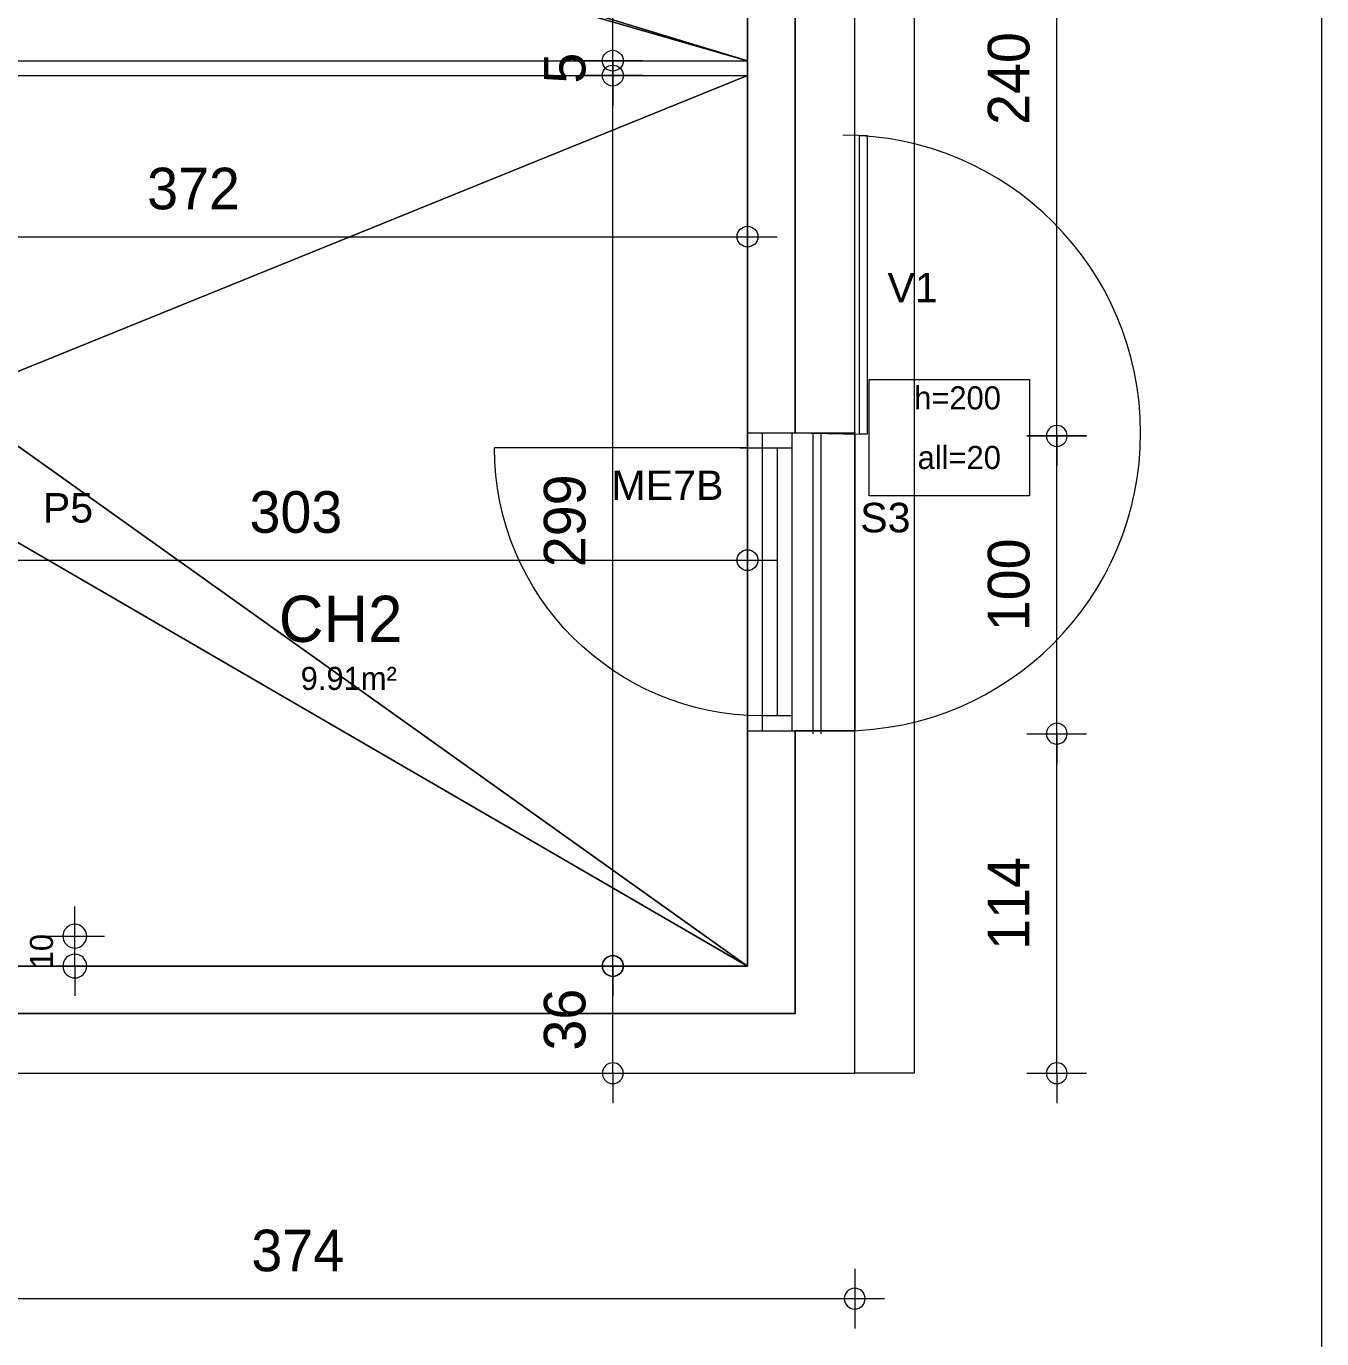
# Model space of a CAD drawing. Header units: metres. Extents: x -30.4 to 29.6, y -50.6 to 0.4.
# Drawn here: x 25.252 to 29.602, y -17.754 to -13.347 of the extents above; entities that cross this region are included whole.
import ezdxf
from ezdxf.enums import TextEntityAlignment as Align
from ezdxf.lldxf.tags import DXFTag

# ---------------------------------------------------------------- set-up
doc = ezdxf.new("R2010")
doc.units = ezdxf.units.M
doc.header["$MEASUREMENT"] = 0
doc.layers.add('Calque commun', color=7, linetype='Continuous')
doc.layers.add('Textes', color=7, linetype='Continuous')
doc.styles.add('Arial4', font='arial.ttf', dxfattribs={"height": 0.098961})
doc.styles.add('Century Gothic', font='GOTHIC.TTF', dxfattribs={"height": 0.139636})
doc.styles.add('Century Gothic15', font='GOTHIC.TTF', dxfattribs={"height": 0.155151})
doc.styles.add('Century Gothic19', font='GOTHIC.TTF', dxfattribs={"height": 0.077575})
doc.styles.add('Century Gothic7', font='GOTHIC.TTF', dxfattribs={"height": 0.077575})
tags = doc.linetypes.add('HIDDEN2', pattern=[0.1875, 0.125, -0.0625]).pattern_tags.tags
tags[6:7] = [DXFTag(74, 4), DXFTag(75, 0), DXFTag(340, '0'), DXFTag(46, 1.0), DXFTag(50, 0.0), DXFTag(44, 0.0), DXFTag(45, 0.0)]
tags[4:5] = [DXFTag(74, 4), DXFTag(75, 0), DXFTag(340, '0'), DXFTag(46, 1.0), DXFTag(50, 0.0), DXFTag(44, 0.0), DXFTag(45, 0.0)]

# ---------------------------------------------------------------- blocks, each defined once
blk = doc.blocks.new('new67')
at = {"layer": 'Calque commun', "color": 5, "linetype": 'Continuous', "lineweight": 9}
blk.add_arc((0, 0), 0.5, 0, 359.99941, dxfattribs=at)
blk = doc.blocks.new('new68')
at = {"layer": 'Calque commun', "color": 5, "linetype": 'Continuous', "lineweight": 9}
blk.add_arc((0, 0), 0.5, 0, 359.99941, dxfattribs=at)
blk = doc.blocks.new('DimLine32376')
at = {"layer": 'Calque commun', "color": 5, "linetype": 'Continuous', "lineweight": 9}
for p, q in [((28.7124, -15.7225), (28.7124, -15.6225)), ((28.6124, -15.7225), (28.8124, -15.7225)), ((28.7124, -16.8625), (28.7124, -15.7225)), ((28.6124, -16.8625), (28.8124, -16.8625)), ((28.7124, -16.8625), (28.7124, -16.9625))]:
    blk.add_line(p, q, dxfattribs=at)
at = {"layer": 'Calque commun', "color": 5, "linetype": 'Continuous', "lineweight": 9, "xscale": 0.07000000029802322, "yscale": 0.07000000029802322, "zscale": 0.07000000029802322, "rotation": 90}
for name, p in [('new68', (28.7124, -15.7225)), ('new67', (28.7124, -16.8625))]:
    blk.add_blockref(name, p, dxfattribs=at)
at = {"layer": 'Calque commun', "color": 5, "linetype": 'Continuous', "lineweight": 9, "style": 'Century Gothic'}
blk.add_text('114', height=0.13964, rotation=90, dxfattribs=at).set_placement((28.6624, -16.2925), align=Align.BOTTOM_CENTER)
blk = doc.blocks.new('new69')
at = {"layer": 'Calque commun', "color": 5, "linetype": 'Continuous', "lineweight": 9}
blk.add_arc((0, 0), 0.5, 0, 359.99941, dxfattribs=at)
blk = doc.blocks.new('new70')
at = {"layer": 'Calque commun', "color": 5, "linetype": 'Continuous', "lineweight": 9}
blk.add_arc((0, 0), 0.5, 0, 359.99941, dxfattribs=at)
blk = doc.blocks.new('DimLine32384')
at = {"layer": 'Calque commun', "color": 5, "linetype": 'Continuous', "lineweight": 9}
for p, q in [((28.7124, -14.7225), (28.7124, -14.6225)), ((28.6124, -14.7225), (28.8124, -14.7225)), ((28.7124, -15.7225), (28.7124, -14.7225)), ((28.6124, -15.7225), (28.8124, -15.7225)), ((28.7124, -15.7225), (28.7124, -15.8225))]:
    blk.add_line(p, q, dxfattribs=at)
at = {"layer": 'Calque commun', "color": 5, "linetype": 'Continuous', "lineweight": 9, "xscale": 0.07000000029802322, "yscale": 0.07000000029802322, "zscale": 0.07000000029802322, "rotation": 90}
for name, p in [('new70', (28.7124, -14.7225)), ('new69', (28.7124, -15.7225))]:
    blk.add_blockref(name, p, dxfattribs=at)
at = {"layer": 'Calque commun', "color": 5, "linetype": 'Continuous', "lineweight": 9, "style": 'Century Gothic'}
blk.add_text('100', height=0.13964, rotation=90, dxfattribs=at).set_placement((28.6624, -15.2225), align=Align.BOTTOM_CENTER)
blk = doc.blocks.new('new153')
at = {"layer": 'Calque commun', "color": 5, "linetype": 'Continuous', "lineweight": 9}
blk.add_arc((0, 0), 0.5, 0, 359.99941, dxfattribs=at)
blk = doc.blocks.new('new154')
at = {"layer": 'Calque commun', "color": 5, "linetype": 'Continuous', "lineweight": 9}
blk.add_arc((0, 0), 0.5, 0, 359.99941, dxfattribs=at)
blk = doc.blocks.new('DimLine35796')
at = {"layer": 'Calque commun', "color": 5, "linetype": 'Continuous', "lineweight": 9}
for p, q in [((28.7124, -12.3225, -13.4673), (28.7124, -12.2225, -13.4673)), ((28.8124, -12.3225, -13.4673), (28.6124, -12.3225, -13.4673)), ((28.7124, -14.7225, -13.4673), (28.7124, -12.3225, -13.4673)), ((28.8124, -14.7225, -13.4673), (28.6124, -14.7225, -13.4673)), ((28.7124, -14.7225, -13.4673), (28.7124, -14.8225, -13.4673))]:
    blk.add_line(p, q, dxfattribs=at)
at = {"layer": 'Calque commun', "color": 5, "linetype": 'Continuous', "lineweight": 9, "xscale": 0.07000000029802322, "yscale": 0.07000000029802322, "zscale": 0.07000000029802322, "rotation": 90}
for name, p in [('new154', (28.7124, -12.3225, -13.4673)), ('new153', (28.7124, -14.7225, -13.4673))]:
    blk.add_blockref(name, p, dxfattribs=at)
at = {"layer": 'Calque commun', "color": 5, "linetype": 'Continuous', "lineweight": 9, "style": 'Century Gothic'}
blk.add_text('240', height=0.13964, rotation=90, dxfattribs=at).set_placement((28.6624, -13.5225, -13.4673), align=Align.BOTTOM_CENTER)
blk = doc.blocks.new('new163')
at = {"layer": 'Calque commun', "color": 5, "linetype": 'Continuous', "lineweight": 9}
blk.add_arc((0, 0), 0.5, 0, 359.99941, dxfattribs=at)
blk = doc.blocks.new('new164')
at = {"layer": 'Calque commun', "color": 5, "linetype": 'Continuous', "lineweight": 9}
blk.add_arc((0, 0), 0.5, 0, 359.99941, dxfattribs=at)
blk = doc.blocks.new('DimLine35874')
at = {"layer": 'Calque commun', "color": 5, "linetype": 'Continuous', "lineweight": 9}
for p, q in [((24.294, -17.5194, -13.4673), (24.294, -17.7194, -13.4673)), ((28.034, -17.5194, -13.4673), (28.034, -17.7194, -13.4673)), ((24.294, -17.6194, -13.4673), (24.194, -17.6194, -13.4673)), ((24.294, -17.6194, -13.4673), (28.034, -17.6194, -13.4673)), ((28.034, -17.6194, -13.4673), (28.134, -17.6194, -13.4673))]:
    blk.add_line(p, q, dxfattribs=at)
at = {"layer": 'Calque commun', "color": 5, "linetype": 'Continuous', "lineweight": 9, "xscale": 0.07000000029802322, "yscale": 0.07000000029802322, "zscale": 0.07000000029802322}
for name, p in [('new163', (24.294, -17.6194, -13.4673)), ('new164', (28.034, -17.6194, -13.4673))]:
    blk.add_blockref(name, p, dxfattribs=at)
at = {"layer": 'Calque commun', "color": 5, "linetype": 'Continuous', "lineweight": 9, "style": 'Century Gothic'}
blk.add_text('374', height=0.13964, rotation=0.0004, dxfattribs=at).set_placement((26.164, -17.5694, -13.4673), align=Align.BOTTOM_CENTER)
blk = doc.blocks.new('xmodule 12 niv1')
at = {"layer": 'Calque commun', "color": 5, "linetype": 'Continuous', "lineweight": 9}
blk.add_arc((0, 0), 0.5, 0, 359.99941, dxfattribs=at)
blk = doc.blocks.new('xmodule 12 niv1-2')
at = {"layer": 'Calque commun', "color": 5, "linetype": 'Continuous', "lineweight": 9}
blk.add_arc((0, 0), 0.5, 0, 359.99941, dxfattribs=at)
blk = doc.blocks.new('DimLine53606-2')
at = {"layer": 'Calque commun', "color": 5, "linetype": 'Continuous', "lineweight": 9}
for p, q in [((27.2217, -10.4607), (27.2217, -10.3607)), ((27.3217, -10.4607), (27.1217, -10.4607)), ((27.2217, -13.3807), (27.2217, -10.4607)), ((27.3217, -13.3807), (27.1217, -13.3807)), ((27.2217, -13.3807), (27.2217, -13.4807))]:
    blk.add_line(p, q, dxfattribs=at)
at = {"layer": 'Calque commun', "color": 5, "linetype": 'Continuous', "lineweight": 9, "extrusion": (0, 0, -1), "xscale": -0.07000000029802322, "yscale": -0.07000000029802322, "zscale": -0.07000000029802322, "rotation": 90.00000000000001}
for name, p in [('xmodule 12 niv1-2', (-27.2217, -10.4607)), ('xmodule 12 niv1', (-27.2217, -13.3807))]:
    blk.add_blockref(name, p, dxfattribs=at)
at = {"layer": 'Calque commun', "color": 5, "linetype": 'Continuous', "lineweight": 9, "style": 'Century Gothic'}
blk.add_text('292', height=0.13964, rotation=90, dxfattribs=at).set_placement((27.1717, -11.9207), align=Align.BOTTOM_CENTER)
blk = doc.blocks.new('xmodule 12 niv1-3')
at = {"layer": 'Calque commun', "color": 5, "linetype": 'Continuous', "lineweight": 9}
blk.add_arc((0, 0), 0.5, 0, 359.99941, dxfattribs=at)
blk = doc.blocks.new('xmodule 12 niv1-4')
at = {"layer": 'Calque commun', "color": 5, "linetype": 'Continuous', "lineweight": 9}
blk.add_arc((0, 0), 0.5, 0, 359.99941, dxfattribs=at)
blk = doc.blocks.new('DimLine53614-2')
at = {"layer": 'Calque commun', "color": 5, "linetype": 'Continuous', "lineweight": 9}
for p, q in [((27.2217, -13.3807), (27.2217, -13.2807)), ((27.3217, -13.3807), (27.1217, -13.3807)), ((27.2217, -13.4307), (27.2217, -13.3807)), ((27.3217, -13.4307), (27.1217, -13.4307)), ((27.2217, -13.4307), (27.2217, -13.5307))]:
    blk.add_line(p, q, dxfattribs=at)
at = {"layer": 'Calque commun', "color": 5, "linetype": 'Continuous', "lineweight": 9, "extrusion": (0, 0, -1), "xscale": -0.07000000029802322, "yscale": -0.07000000029802322, "zscale": -0.07000000029802322, "rotation": 90.00000000000001}
for name, p in [('xmodule 12 niv1-4', (-27.2217, -13.3807)), ('xmodule 12 niv1-3', (-27.2217, -13.4307))]:
    blk.add_blockref(name, p, dxfattribs=at)
at = {"layer": 'Calque commun', "color": 5, "linetype": 'Continuous', "lineweight": 9, "style": 'Century Gothic'}
blk.add_text('5', height=0.1396, rotation=90, dxfattribs=at).set_placement((27.1717, -13.4057), align=Align.BOTTOM_CENTER)
blk = doc.blocks.new('xmodule 12 niv1-5')
at = {"layer": 'Calque commun', "color": 5, "linetype": 'Continuous', "lineweight": 9}
blk.add_arc((0, 0), 0.5, 0, 359.99941, dxfattribs=at)
blk = doc.blocks.new('xmodule 12 niv1-6')
at = {"layer": 'Calque commun', "color": 5, "linetype": 'Continuous', "lineweight": 9}
blk.add_arc((0, 0), 0.5, 0, 359.99941, dxfattribs=at)
blk = doc.blocks.new('DimLine53622-2')
at = {"layer": 'Calque commun', "color": 5, "linetype": 'Continuous', "lineweight": 9}
for p, q in [((27.2217, -13.4307), (27.2217, -13.3307)), ((27.3217, -13.4307), (27.1217, -13.4307)), ((27.2217, -16.4206), (27.2217, -13.4307)), ((27.3217, -16.4206), (27.1217, -16.4206)), ((27.2217, -16.4206), (27.2217, -16.5206))]:
    blk.add_line(p, q, dxfattribs=at)
at = {"layer": 'Calque commun', "color": 5, "linetype": 'Continuous', "lineweight": 9, "extrusion": (0, 0, -1), "xscale": -0.07000000029802322, "yscale": -0.07000000029802322, "zscale": -0.07000000029802322, "rotation": 90.00000000000001}
for name, p in [('xmodule 12 niv1-6', (-27.2217, -13.4307)), ('xmodule 12 niv1-5', (-27.2217, -16.4206))]:
    blk.add_blockref(name, p, dxfattribs=at)
at = {"layer": 'Calque commun', "color": 5, "linetype": 'Continuous', "lineweight": 9, "style": 'Century Gothic'}
blk.add_text('299', height=0.13964, rotation=90, dxfattribs=at).set_placement((27.1717, -14.9257), align=Align.BOTTOM_CENTER)
blk = doc.blocks.new('xmodule 12 niv1-35')
at = {"layer": 'Calque commun', "color": 5, "linetype": 'Continuous', "lineweight": 9}
blk.add_arc((0, 0), 0.5, 0, 359.99941, dxfattribs=at)
blk = doc.blocks.new('xmodule 12 niv1-36')
at = {"layer": 'Calque commun', "color": 5, "linetype": 'Continuous', "lineweight": 9}
blk.add_arc((0, 0), 0.5, 0, 359.99941, dxfattribs=at)
blk = doc.blocks.new('DimLine53742-2')
at = {"layer": 'Calque commun', "color": 5, "linetype": 'Continuous', "lineweight": 9}
for p, q in [((23.954, -14.0716), (23.954, -13.8716)), ((27.674, -14.0716), (27.674, -13.8716)), ((23.954, -13.9716), (23.854, -13.9716)), ((23.954, -13.9716), (27.674, -13.9716)), ((27.674, -13.9716), (27.774, -13.9716))]:
    blk.add_line(p, q, dxfattribs=at)
at = {"layer": 'Calque commun', "color": 5, "linetype": 'Continuous', "lineweight": 9, "extrusion": (0, 0, -1), "xscale": -0.07000000029802322, "yscale": -0.07000000029802322, "zscale": -0.07000000029802322, "rotation": -180}
for name, p in [('xmodule 12 niv1-35', (-23.954, -13.9716)), ('xmodule 12 niv1-36', (-27.674, -13.9716))]:
    blk.add_blockref(name, p, dxfattribs=at)
at = {"layer": 'Calque commun', "color": 5, "linetype": 'Continuous', "lineweight": 9, "style": 'Century Gothic'}
blk.add_text('372', height=0.13964, rotation=359.9999, dxfattribs=at).set_placement((25.814, -13.9216), align=Align.BOTTOM_CENTER)
blk = doc.blocks.new('xmodule 12 niv1-45')
at = {"layer": 'Calque commun', "color": 5, "linetype": 'Continuous', "lineweight": 9}
blk.add_arc((0, 0), 0.5, 0, 359.99941, dxfattribs=at)
blk = doc.blocks.new('xmodule 12 niv1-46')
at = {"layer": 'Calque commun', "color": 5, "linetype": 'Continuous', "lineweight": 9}
blk.add_arc((0, 0), 0.5, 0, 359.99941, dxfattribs=at)
blk = doc.blocks.new('DimLine53782-2')
at = {"layer": 'Calque commun', "color": 5, "linetype": 'Continuous', "lineweight": 9}
for p, q in [((24.6414, -14.9578), (24.6414, -15.1578)), ((27.674, -15.1578), (27.674, -14.9578)), ((24.6414, -15.0578), (24.5414, -15.0578)), ((24.6414, -15.0578), (27.674, -15.0578)), ((27.674, -15.0578), (27.774, -15.0578))]:
    blk.add_line(p, q, dxfattribs=at)
at = {"layer": 'Calque commun', "color": 5, "linetype": 'Continuous', "lineweight": 9, "extrusion": (0, 0, -1), "xscale": -0.07000000029802322, "yscale": -0.07000000029802322, "zscale": -0.07000000029802322, "rotation": -180}
for name, p in [('xmodule 12 niv1-45', (-24.6414, -15.0578)), ('xmodule 12 niv1-46', (-27.674, -15.0578))]:
    blk.add_blockref(name, p, dxfattribs=at)
at = {"layer": 'Calque commun', "color": 5, "linetype": 'Continuous', "lineweight": 9, "style": 'Century Gothic'}
blk.add_text('303', height=0.13964, dxfattribs=at).set_placement((26.1577, -15.0078), align=Align.BOTTOM_CENTER)
blk = doc.blocks.new('xmodule 12 niv1-119')
at = {"layer": 'Calque commun', "color": 5, "linetype": 'Continuous', "lineweight": 9}
blk.add_arc((0, 0), 0.5, 0, 359.9994, dxfattribs=at)
blk = doc.blocks.new('xmodule 12 niv1-120')
at = {"layer": 'Calque commun', "color": 5, "linetype": 'Continuous', "lineweight": 9}
blk.add_arc((0, 0), 0.5, 0, 359.9994, dxfattribs=at)
blk = doc.blocks.new('DimLine61684')
at = {"layer": 'Calque commun', "color": 5, "linetype": 'Continuous', "lineweight": 9}
for p, q in [((25.4153, -16.3206), (25.4153, -16.2206)), ((25.3153, -16.3206), (25.5153, -16.3206)), ((25.4153, -16.4206), (25.4153, -16.3206)), ((25.3153, -16.4206), (25.5153, -16.4206)), ((25.4153, -16.4206), (25.4153, -16.5206))]:
    blk.add_line(p, q, dxfattribs=at)
at = {"layer": 'Calque commun', "color": 5, "linetype": 'Continuous', "lineweight": 9, "xscale": 0.07999999821186066, "yscale": 0.07999999821186066, "zscale": 0.07999999821186066, "rotation": 90}
for name, p in [('xmodule 12 niv1-120', (25.4153, -16.3206)), ('xmodule 12 niv1-119', (25.4153, -16.4206))]:
    blk.add_blockref(name, p, dxfattribs=at)
at = {"layer": 'Calque commun', "color": 5, "linetype": 'Continuous', "lineweight": 9, "style": 'Century Gothic19'}
blk.add_text('10', height=0.07758, rotation=90, dxfattribs=at).set_placement((25.3653, -16.3706), align=Align.BOTTOM_CENTER)
blk = doc.blocks.new('xmodule 12 niv1-121')
at = {"layer": 'Calque commun', "color": 15, "linetype": 'Continuous', "lineweight": 18}
for p, q in [((23.954, -13.3809), (27.674, -13.3807)), ((27.674, -13.3807), (27.674, -13.4307)), ((23.954, -13.4309), (27.674, -13.4307))]:
    blk.add_line(p, q, dxfattribs=at)
at = {"layer": 'Calque commun', "color": 7, "linetype": 'Continuous', "lineweight": 9}
blk.add_line((27.6491, -14.6806, -13.4673), (27.724, -14.6806, -13.4673), dxfattribs=at)
at = {"layer": 'Calque commun', "color": 5, "linetype": 'Continuous', "lineweight": 9}
for name in ['DimLine53606-2', 'DimLine53614-2', 'DimLine53622-2', 'DimLine53742-2', 'DimLine53782-2', 'DimLine61684']:
    blk.add_blockref(name, (0, 0), dxfattribs=at)
at = {"layer": 'Textes', "color": 5, "linetype": 'ByBlock', "lineweight": -2, "style": 'Arial4'}
blk.add_text('ME7B', height=0.09896, dxfattribs=at).set_placement((27.5932, -14.7568), align=Align.TOP_RIGHT)
blk.add_text('P5', height=0.09896, dxfattribs=at).set_placement((25.308, -14.8325), align=Align.TOP_LEFT)
at = {"layer": 'Textes', "color": 5, "linetype": 'ByBlock', "lineweight": -2}
for s, height, style, p in [('CH2', 0.15515, 'Century Gothic15', (26.5155, -15.3789)), ('9.91m²', 0.07758, 'Century Gothic7', (26.4966, -15.5168))]:
    blk.add_text(s, height=height, dxfattribs=dict(at, style=style)).set_placement(p, align=Align.BOTTOM_RIGHT)
at = {"layer": 'Calque commun', "color": 9, "linetype": 'Continuous', "lineweight": 18}
mesh = blk.add_polyface(dxfattribs=at)
corners = [(19.314, -16.4206), (19.314, -10.4007), (19.314, -10.4607), (27.674, -16.4206), (27.674, -10.4607)]
mesh.append_faces([[corners[k] for k in face] for face in [(3, 2, 4)]], dxfattribs={"vtx0": -1, "color": 9})
mesh.append_faces([[corners[k] for k in face] for face in [(0, 2, 3)]], dxfattribs={"vtx0": -1, "vtx1": -1, "color": 9})
mesh.append_faces([[corners[k] for k in face] for face in [(0, 1, 2)]], dxfattribs={"vtx2": -1, "color": 9})
at = {"layer": 'Calque commun', "color": 9, "linetype": 'Continuous', "lineweight": 9}
mesh = blk.add_polyface(dxfattribs=at)
corners = [(24.554, -12.4306), (27.674, -13.3807), (27.674, -10.4607), (23.954, -10.4607), (23.954, -12.4306), (24.554, -12.4807), (23.954, -12.4806), (23.954, -13.3806), (24.6414, -10.4607)]
mesh.append_faces([[corners[k] for k in face] for face in [(0, 3, 4)]], dxfattribs={"vtx0": -1, "color": 9})
mesh.append_faces([[corners[k] for k in face] for face in [(1, 5, 7)]], dxfattribs={"vtx0": -1, "vtx1": -1, "color": 9})
mesh.append_faces([[corners[k] for k in face] for face in [(0, 1, 2), (0, 2, 8), (0, 8, 3)]], dxfattribs={"vtx0": -1, "vtx2": -1, "color": 9})
mesh.append_faces([[corners[k] for k in face] for face in [(0, 5, 1)]], dxfattribs={"vtx1": -1, "vtx2": -1, "color": 9})
mesh.append_faces([[corners[k] for k in face] for face in [(5, 6, 7)]], dxfattribs={"vtx2": -1, "color": 9})
mesh = blk.add_polyface(dxfattribs=at)
corners = [(27.674, -13.4307), (24.6414, -14.6608), (23.954, -13.4306), (23.954, -14.6607), (27.674, -16.4206), (24.6414, -16.4206)]
mesh.append_faces([[corners[k] for k in face] for face in [(0, 1, 2), (4, 1, 0)]], dxfattribs={"vtx0": -1, "vtx1": -1, "color": 9})
mesh.append_faces([[corners[k] for k in face] for face in [(1, 3, 2), (4, 5, 1)]], dxfattribs={"vtx2": -1, "color": 9})
blk = doc.blocks.new('Block47761')
at = {"layer": 'Calque commun', "color": 7, "linetype": 'Continuous', "lineweight": 9}
blk.add_line((24.294, -16.5025), (27.674, -16.5025), dxfattribs=at)
at = {"layer": 'Calque commun', "color": 7, "linetype": 'Continuous', "lineweight": 18}
for p, q in [((24.294, -16.6625), (27.834, -16.6625)), ((24.294, -16.8625), (28.034, -16.8625))]:
    blk.add_line(p, q, dxfattribs=at)
blk = doc.blocks.new('Block47762')
at = {"layer": 'Calque commun', "color": 7, "linetype": 'Continuous', "lineweight": 9}
for p, q in [((27.674, -14.7125), (27.674, -12.337)), ((27.674, -16.5025), (27.674, -15.7125))]:
    blk.add_line(p, q, dxfattribs=at)
at = {"layer": 'Calque commun', "color": 7, "linetype": 'Continuous', "lineweight": 18}
for p, q in [((27.834, -14.7125), (27.834, -12.337)), ((28.034, -14.7125), (28.034, -12.337)), ((27.834, -16.6625), (27.834, -15.7125)), ((28.034, -16.8625), (28.034, -15.7125))]:
    blk.add_line(p, q, dxfattribs=at)
blk = doc.blocks.new('@PRES_1_$$_1-85')
at = {"layer": 'Calque commun', "color": 5, "linetype": 'Continuous', "lineweight": 9}
for p, q in [((0, 0.36), (1, 0.36)), ((1, 0.15), (0, 0.15)), ((0.05, 0.05), (0.05, 0.15)), ((0.95, 0.15), (0.95, 0.05)), ((0.05, 0.1), (0.95, 0.1)), ((1, 0.05), (0, 0.05)), ((0, 0), (1, 0))]:
    blk.add_line(p, q, dxfattribs=at)
blk = doc.blocks.new('@PRES_1_$$_1-86')
at = {"layer": 'Calque commun', "color": 7, "linetype": 'Continuous', "lineweight": 9}
blk.add_line((0, 0), (0, 0.36), dxfattribs=at)
blk = doc.blocks.new('@PRES_1_$$_1-87')
at = {"layer": 'Calque commun', "color": 7, "linetype": 'Continuous', "lineweight": 9}
blk.add_line((0, 0), (0, 0.36), dxfattribs=at)
blk = doc.blocks.new('INTER_2D_COMB29')
at = {"layer": 'Calque commun', "color": 0, "linetype": 'ByBlock', "lineweight": -2}
for name in ['@PRES_1_$$_1-85', '@PRES_1_$$_1-86']:
    blk.add_blockref(name, (0, 0), dxfattribs=at)
at = {"layer": 'Calque commun', "color": 0, "linetype": 'ByBlock', "lineweight": -2, "extrusion": (0, 0, -1), "xscale": -1, "yscale": -1, "zscale": -1, "rotation": -180}
blk.add_blockref('@PRES_1_$$_1-87', (-1, 0), dxfattribs=at)
blk = doc.blocks.new('PLACED_COMB29')
at = {"layer": 'Calque commun', "color": 0, "linetype": 'ByBlock', "lineweight": -2}
blk.add_blockref('INTER_2D_COMB29', (0, 0), dxfattribs=at)
blk = doc.blocks.new('new459')
at = {"layer": 'Calque commun', "color": 5, "linetype": 'Continuous', "lineweight": 9}
blk.add_arc((0, 0), 0.5, 0, 359.99941, dxfattribs=at)
blk = doc.blocks.new('new460')
at = {"layer": 'Calque commun', "color": 5, "linetype": 'Continuous', "lineweight": 9}
blk.add_arc((0, 0), 0.5, 0, 359.99941, dxfattribs=at)
blk = doc.blocks.new('DimLine48476')
at = {"layer": 'Calque commun', "color": 5, "linetype": 'Continuous', "lineweight": 9}
for p, q in [((27.2217, -16.5025), (27.2217, -16.4025)), ((27.3217, -16.5025), (27.1217, -16.5025)), ((27.2217, -16.8625), (27.2217, -16.5025)), ((27.1217, -16.8625), (27.3217, -16.8625)), ((27.2217, -16.8625), (27.2217, -16.9625))]:
    blk.add_line(p, q, dxfattribs=at)
at = {"layer": 'Calque commun', "color": 5, "linetype": 'Continuous', "lineweight": 9, "xscale": 0.07000000029802322, "yscale": 0.07000000029802322, "zscale": 0.07000000029802322, "rotation": 90}
for name, p in [('new460', (27.2217, -16.5025)), ('new459', (27.2217, -16.8625))]:
    blk.add_blockref(name, p, dxfattribs=at)
at = {"layer": 'Calque commun', "color": 5, "linetype": 'Continuous', "lineweight": 9, "style": 'Century Gothic'}
blk.add_text('36', height=0.13964, rotation=90, dxfattribs=at).set_placement((27.1717, -16.6825), align=Align.BOTTOM_CENTER)

msp = doc.modelspace()

# ---------------------------------------------------------------- linework, layer by layer
at = {"layer": 'Calque commun', "color": 12, "linetype": 'Continuous', "lineweight": 18}
for p, q in [((27.834, -12.337), (27.834, -14.7125)), ((27.834, -14.7125), (28.0498, -14.7169)), ((27.794, -15.7225), (27.794, -15.7225)), ((28.034, -15.7125), (27.834, -15.7125)), ((27.834, -15.7125), (27.834, -16.6625)), ((27.834, -16.6625), (24.294, -16.6625))]:
    msp.add_line(p, q, dxfattribs=at)
at = {"layer": 'Calque commun', "color": 7, "linetype": 'Continuous', "lineweight": 9}
for p, q in [((27.894, -15.7225, -13.4673), (27.894, -14.7125, -13.4673)), ((27.894, -14.7125, -13.4673), (27.9207, -14.7125, -13.4673)), ((27.9207, -14.7125, -13.4673), (27.9207, -15.7225, -13.4673)), ((27.674, -14.7625), (26.824, -14.7625))]:
    msp.add_line(p, q, dxfattribs=at)
msp.add_arc((27.994, -14.7125, -13.4673), 1, 270, 90, dxfattribs=at)
at = {"layer": 'Calque commun', "color": 7, "linetype": 'Continuous', "lineweight": 9, "extrusion": (0, 0, -1)}
msp.add_arc((-27.724, -14.7625), 0.9, 269.9999, 359.9999, dxfattribs=at)

# ---------------------------------------------------------------- block references
at = {"layer": 'Calque commun', "color": 0, "linetype": 'ByBlock', "lineweight": -2}
for name, p in [('xmodule 12 niv1-121', (0, -0.0819)), ('Block47762', (0, 0)), ('Block47761', (0, 0))]:
    msp.add_blockref(name, p, dxfattribs=at)
at = {"layer": 'Calque commun', "color": 5, "linetype": 'Continuous', "lineweight": 9}
for name in ['DimLine35796', 'DimLine32384', 'DimLine32376', 'DimLine48476', 'DimLine35874']:
    msp.add_blockref(name, (0, 0), dxfattribs=at)
at = {"layer": 'Calque commun', "color": 0, "linetype": 'ByBlock', "lineweight": -2, "rotation": -90.00000000000001}
msp.add_blockref('PLACED_COMB29', (27.674, -14.7125), dxfattribs=at)

# ---------------------------------------------------------------- texts
at = {"layer": 'Calque commun', "color": 5, "linetype": 'ByBlock', "lineweight": -2, "insert": (28.5249, -14.556), "char_height": 0.07758, "attachment_point": 3, "line_spacing_factor": 1.546883, "style": 'Century Gothic7'}
msp.add_mtext('h=200\\Pall=20', dxfattribs=at)
at = {"layer": 'Textes', "color": 5, "linetype": 'ByBlock', "lineweight": -2, "style": 'Arial4'}
msp.add_text('V1', height=0.09896, dxfattribs=at).set_placement((28.1438, -14.3037), align=Align.BOTTOM_LEFT)
msp.add_text('S3', height=0.09896, dxfattribs=at).set_placement((28.2214, -14.9472), align=Align.TOP_RIGHT)

# ---------------------------------------------------------------- meshes
at = {"layer": 'Calque commun', "color": 7, "linetype": 'Continuous', "lineweight": 9}
mesh = msp.add_polyface(dxfattribs=at)
corners = [(29.6021, -8.6275), (-30.3979, -8.6275), (-30.3979, -50.6275), (29.6021, -50.6275)]
mesh.append_faces([[corners[k] for k in face] for face in [(0, 1, 2, 3)]], dxfattribs={"color": 7})
at = {"layer": 'Calque commun', "color": 16, "linetype": 'HIDDEN2', "lineweight": 9}
mesh = msp.add_polyface(dxfattribs=at)
corners = [(28.034, -10.1825), (28.234, -10.1825), (28.234, -16.8625), (28.034, -16.8625)]
mesh.append_faces([[corners[k] for k in face] for face in [(0, 1, 2, 3)]], dxfattribs={"color": 16})
at = {"layer": 'Calque commun', "color": 9, "linetype": 'Continuous', "lineweight": 18}
mesh = msp.add_polyface(dxfattribs=at)
corners = [(27.674, -10.5425), (19.314, -10.5425), (19.314, -16.5025), (27.674, -16.5025)]
mesh.append_faces([[corners[k] for k in face] for face in [(0, 2, 3)]], dxfattribs={"vtx0": -1, "color": 9})
mesh.append_faces([[corners[k] for k in face] for face in [(0, 1, 2)]], dxfattribs={"vtx1": -1, "vtx2": -1, "color": 9})
at = {"layer": 'Calque commun', "color": 7, "linetype": 'Continuous', "lineweight": 9}
mesh = msp.add_polyface(dxfattribs=at)
corners = [(28.0498, -14.7169), (28.0498, -13.7139), (28.0759, -13.7139), (28.0759, -14.7169)]
mesh.append_faces([[corners[k] for k in face] for face in [(0, 1, 2, 3)]], dxfattribs={"color": 7})
at = {"layer": 'Calque commun', "color": 11, "linetype": 'Continuous', "lineweight": 18}
mesh = msp.add_polyface(dxfattribs=at)
corners = [(28.0823, -14.533), (28.6206, -14.533), (28.6206, -14.9237), (28.0823, -14.9237)]
mesh.append_faces([[corners[k] for k in face] for face in [(0, 1, 2, 3)]], dxfattribs={"color": 11})

doc.saveas('drawing.dxf')
